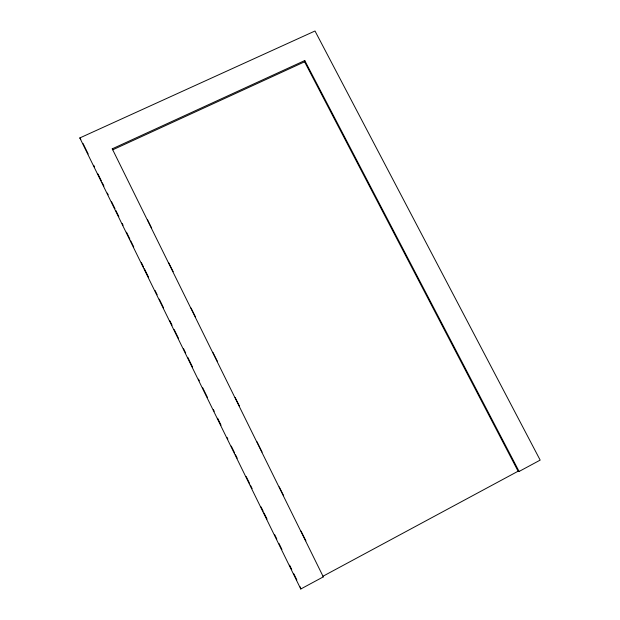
<?xml version="1.0" encoding="UTF-8"?>
<svg xmlns="http://www.w3.org/2000/svg" width="620" height="620" viewBox="0 0 620 620"><rect width="100%" height="100%" fill="white"/><g stroke="black" fill="none" stroke-linecap="round" stroke-linejoin="round"><path stroke-width="0.93" d="M518.103 471.216L304.583 61.806L304.761 60.551L112.251 148.823L323.307 576.871L300.77 589L79.833 137.934L314.999 31L540.167 460.11L519.103 471.456L518.103 471.216L323.043 576.205L323.307 576.871M304.583 61.806L112.786 149.784L112.251 148.823M79.833 137.934L80.802 139.43M304.761 60.551L519.103 471.456M147.397 219.511L151.683 228.191M168.795 262.903L173.189 271.692M191.053 308.031L195.447 316.836M212.877 352.3L217.287 361.119M235.127 397.428L239.545 406.263M256.951 441.688L262.089 452.104M279.209 486.816L283.642 495.69M301.033 531.077L305.908 540.841M83.057 143.53L88.164 153.962M93.705 165.261L94.558 166.997M97.96 173.957L101.37 180.908M102.223 182.644L103.92 186.124M107.33 193.076L108.182 194.82M111.584 201.771L114.995 208.723M115.847 210.467L118.831 216.551M122.233 223.502L123.085 225.246M126.496 232.198L129.898 239.149M130.75 240.893L133.734 246.977M141.399 262.624L143.53 266.972M144.383 268.708L148.637 277.404M155.023 290.439L157.155 294.787M159.286 299.135L163.541 307.83M169.927 320.865L172.058 325.213M174.189 329.561L178.444 338.257M183.559 348.688L185.69 353.036M187.814 357.376L192.502 366.939M198.462 379.115L199.315 380.851M202.725 387.802L207.406 397.366M213.365 409.541L214.218 411.277M217.628 418.229L221.03 425.188M226.998 437.356L227.85 439.092M231.252 446.051L234.662 453.003M235.515 454.739L237.212 458.219M246.156 476.478L249.565 483.43M250.418 485.166L252.123 488.645M261.067 506.904L263.19 511.244M264.043 512.988L267.026 519.072M274.691 534.719L276.822 539.067M278.946 543.414L281.929 549.498M289.594 565.146L291.726 569.493M293.857 573.841L296.833 579.925M300.243 586.876L300.77 589"/></g></svg>
